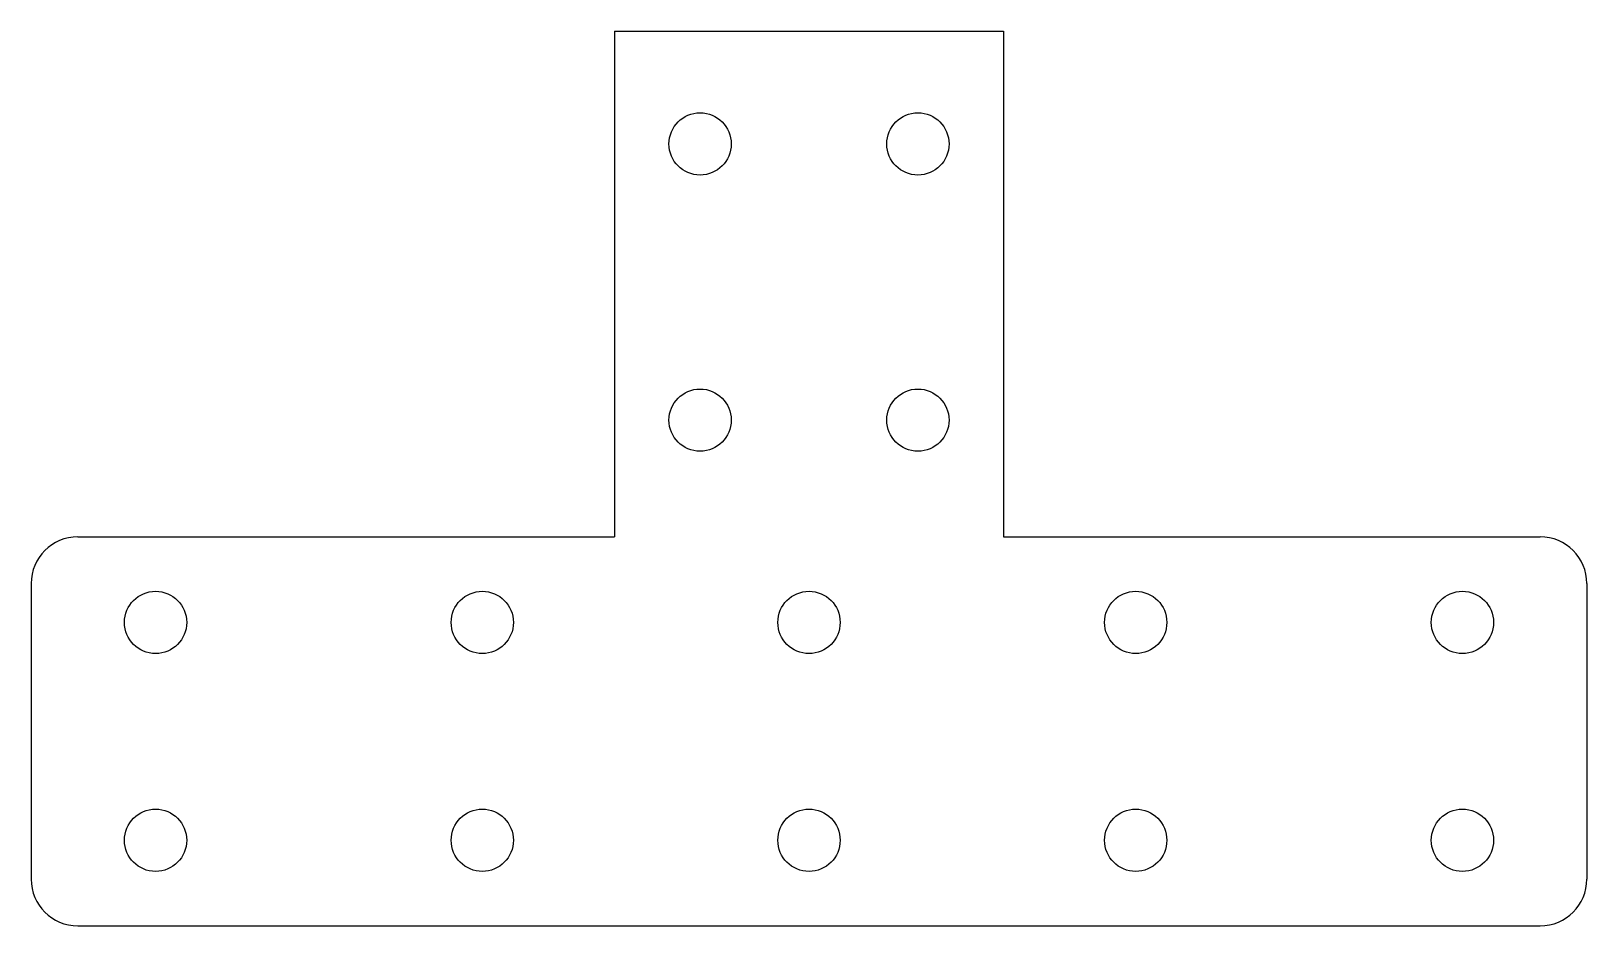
# Model space of a CAD drawing. Extents: x -50 to 50, y -130 to -73.
import ezdxf

# ---------------------------------------------------------------- set-up
doc = ezdxf.new("R2010")
doc.units = 0
doc.header["$MEASUREMENT"] = 0
doc.layers.add('VISIBLE', color=7, linetype='CONTINUOUS')

msp = doc.modelspace()

# ---------------------------------------------------------------- linework, layer by layer
at = {"layer": 'VISIBLE'}
for p, q in [((-12.5, -72.5), (12.5, -72.5)), ((-12.5, -72.5), (-12.5, -105)), ((12.5, -72.5), (12.5, -105)), ((-47, -105), (-12.5, -105)), ((12.5, -105), (47, -105)), ((-50, -108), (-50, -127)), ((50, -108), (50, -127)), ((-47, -130), (47, -130))]:
    msp.add_line(p, q, dxfattribs=at)
for centre in [(-7, -79.75), (7, -79.75), (-7, -97.5), (7, -97.5), (-42, -110.5), (-21, -110.5), (0, -110.5), (21, -110.5), (42, -110.5), (-42, -124.5), (-21, -124.5), (0, -124.5), (21, -124.5), (42, -124.5)]:
    msp.add_circle(centre, 2, dxfattribs=at)
for centre, start, end in [((-47, -108), 90, 180), ((47, -108), 0, 90), ((-47, -127), 180, 270), ((47, -127), 270, 0)]:
    msp.add_arc(centre, 3, start, end, dxfattribs=at)

doc.saveas('drawing.dxf')
